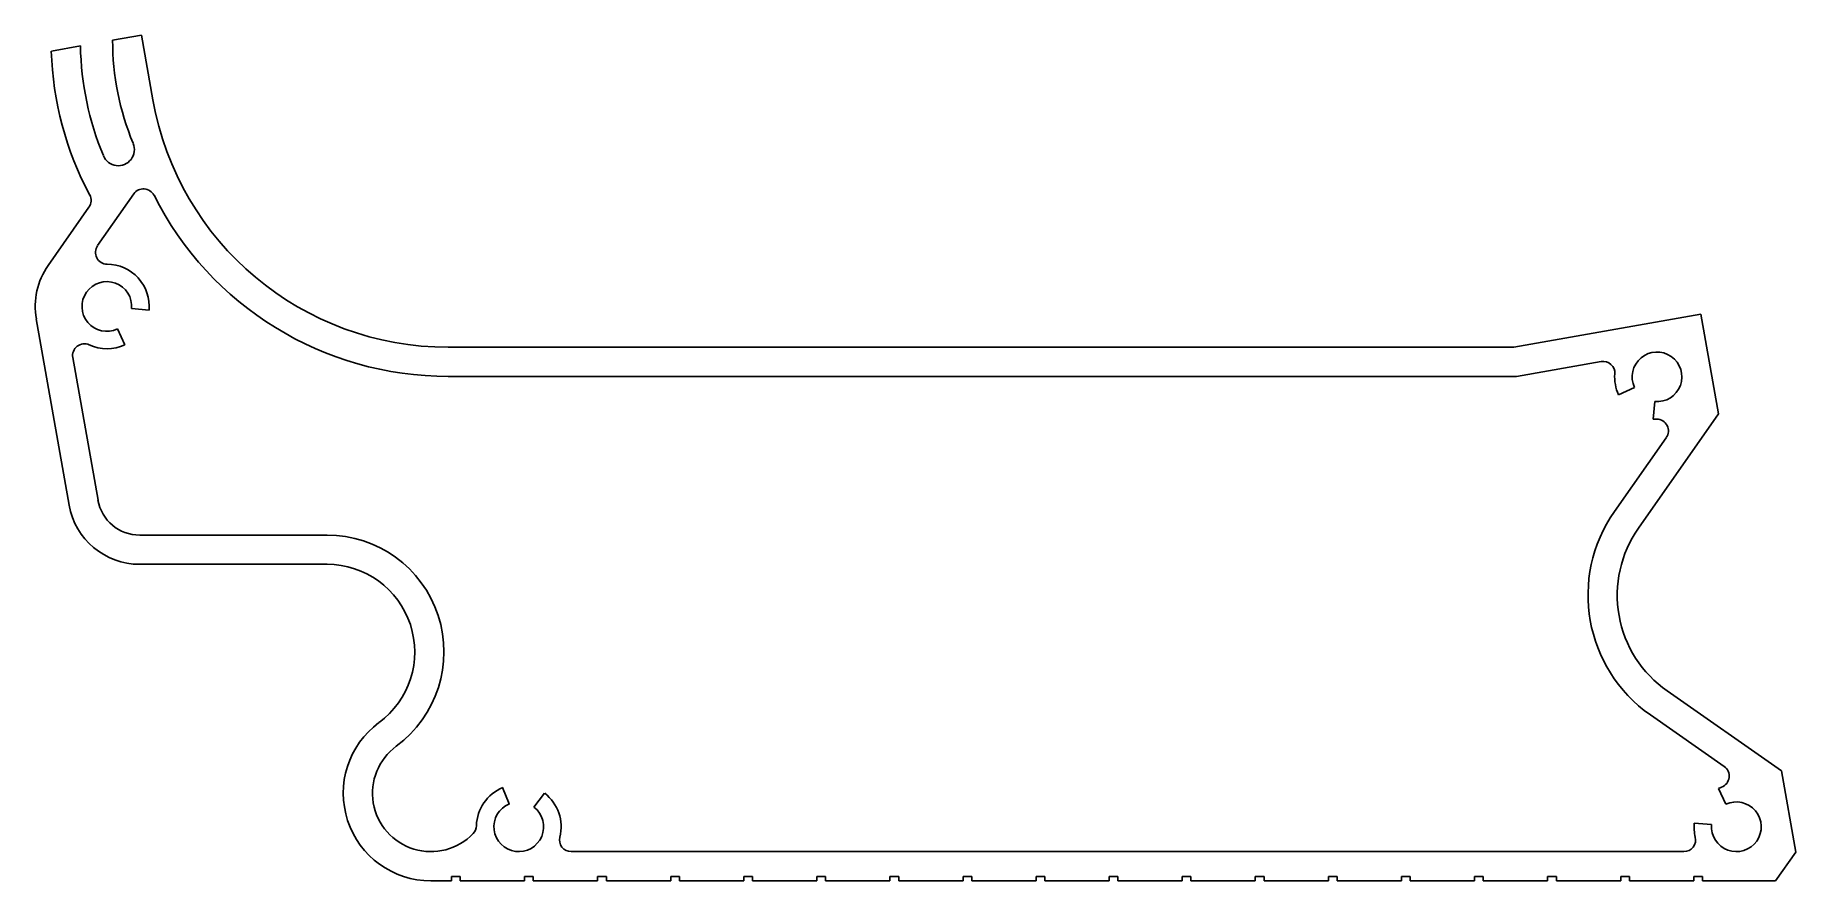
# Model space of a CAD drawing. Extents: x -76 to 76, y 8 to 82.
import ezdxf

# ---------------------------------------------------------------- set-up
doc = ezdxf.new("R2010")
doc.units = 0
doc.layers.get('0').update_dxf_attribs({"linetype": 'CONTINUOUS'})

msp = doc.modelspace()

# ---------------------------------------------------------------- linework, layer by layer
for p, q in [((-67.27, 81.83), (-69.77, 81.38)), ((-66.28, 76.21), (-67.27, 81.83)), ((-72.56, 80.89), (-75.09, 80.45)), ((-71.07, 63.53), (-67.92, 68.03)), ((-71.83, 66.87), (-75.37, 61.81)), ((-76.4, 57.16), (-73.54, 40.96)), ((-68.12, 58.06), (-66.6, 57.92)), ((68.24, 57.56), (51.98, 54.69)), ((69.76, 48.89), (68.24, 57.56)), ((-68.72, 54.91), (-69.36, 56.29)), ((-71.04, 41.4), (-73.23, 53.79)), ((51.98, 54.69), (-40.61, 54.69)), ((-40.61, 52.15), (52.2, 52.15)), ((52.2, 52.15), (59.56, 53.45)), ((61.09, 50.56), (62.47, 51.2)), ((64.24, 49.97), (64.1, 48.45)), ((62.81, 38.96), (69.76, 48.89)), ((65.22, 46.83), (60.73, 40.42)), ((-51.14, 38.36), (-67.42, 38.36)), ((-67.42, 35.82), (-51.14, 35.82)), ((75.24, 17.86), (65.31, 24.81)), ((63.85, 22.73), (70.26, 18.24)), ((76.48, 10.8), (75.24, 17.86)), ((-35.3, 15), (-35.88, 16.41)), ((-32.23, 15.92), (-33.16, 14.71)), ((69.77, 16.34), (70.41, 14.96)), ((69.17, 13.19), (67.65, 13.32)), ((66.76, 10.84), (-29.92, 10.84)), ((74.73, 8.3), (76.48, 10.8)), ((-42.11, 8.3), (-40.33, 8.3)), ((-40.33, 8.3), (-40.33, 8.68)), ((-40.33, 8.68), (-39.57, 8.68)), ((-39.57, 8.68), (-39.57, 8.3)), ((-39.57, 8.3), (-33.98, 8.3)), ((-33.98, 8.3), (-33.98, 8.68)), ((-33.98, 8.68), (-33.22, 8.68)), ((-33.22, 8.68), (-33.22, 8.3)), ((-33.22, 8.3), (-27.63, 8.3)), ((-27.63, 8.3), (-27.63, 8.68)), ((-27.63, 8.68), (-26.87, 8.68)), ((-26.87, 8.68), (-26.87, 8.3)), ((-26.87, 8.3), (-21.28, 8.3)), ((-21.28, 8.3), (-21.28, 8.68)), ((-21.28, 8.68), (-20.52, 8.68)), ((-20.52, 8.68), (-20.52, 8.3)), ((-20.52, 8.3), (-14.93, 8.3)), ((-14.93, 8.3), (-14.93, 8.68)), ((-14.93, 8.68), (-14.17, 8.68)), ((-14.17, 8.68), (-14.17, 8.3)), ((-14.17, 8.3), (-8.58, 8.3)), ((-8.58, 8.3), (-8.58, 8.68)), ((-8.58, 8.68), (-7.82, 8.68)), ((-7.82, 8.68), (-7.82, 8.3)), ((-7.82, 8.3), (-2.23, 8.3)), ((-2.23, 8.3), (-2.23, 8.68)), ((-2.23, 8.68), (-1.47, 8.68)), ((-1.47, 8.68), (-1.47, 8.3)), ((-1.47, 8.3), (4.12, 8.3)), ((4.12, 8.3), (4.12, 8.68)), ((4.12, 8.68), (4.88, 8.68)), ((4.88, 8.68), (4.88, 8.3)), ((4.88, 8.3), (10.47, 8.3)), ((10.47, 8.3), (10.47, 8.68)), ((10.47, 8.68), (11.23, 8.68)), ((11.23, 8.68), (11.23, 8.3)), ((11.23, 8.3), (16.82, 8.3)), ((16.82, 8.3), (16.82, 8.68)), ((16.82, 8.68), (17.58, 8.68)), ((17.58, 8.68), (17.58, 8.3)), ((17.58, 8.3), (23.17, 8.3)), ((23.17, 8.3), (23.17, 8.68)), ((23.17, 8.68), (23.93, 8.68)), ((23.93, 8.68), (23.93, 8.3)), ((23.93, 8.3), (29.52, 8.3)), ((29.52, 8.3), (29.52, 8.68)), ((29.52, 8.68), (30.28, 8.68)), ((30.28, 8.68), (30.28, 8.3)), ((30.28, 8.3), (35.87, 8.3)), ((35.87, 8.3), (35.87, 8.68)), ((35.87, 8.68), (36.63, 8.68)), ((36.63, 8.68), (36.63, 8.3)), ((36.63, 8.3), (42.22, 8.3)), ((42.22, 8.3), (42.22, 8.68)), ((42.22, 8.68), (42.98, 8.68)), ((42.98, 8.68), (42.98, 8.3)), ((42.98, 8.3), (48.57, 8.3)), ((48.57, 8.3), (48.57, 8.68)), ((48.57, 8.68), (49.33, 8.68)), ((49.33, 8.68), (49.33, 8.3)), ((49.33, 8.3), (54.92, 8.3)), ((54.92, 8.3), (54.92, 8.68)), ((54.92, 8.68), (55.68, 8.68)), ((55.68, 8.68), (55.68, 8.3)), ((55.68, 8.3), (61.27, 8.3)), ((61.27, 8.3), (61.27, 8.68)), ((61.27, 8.68), (62.03, 8.68)), ((62.03, 8.68), (62.03, 8.3)), ((62.03, 8.3), (67.62, 8.3)), ((67.62, 8.3), (67.62, 8.68)), ((67.62, 8.68), (68.38, 8.68)), ((68.38, 8.68), (68.38, 8.3)), ((68.38, 8.3), (74.73, 8.3))]:
    msp.add_line(p, q)
for centre, radius, start, end in [((-46.53, 81.35), 23.24, 179.9046, 202.5812), ((-46.53, 81.35), 28.58, 181.8036, 207.9969), ((-46.53, 81.35), 26.04, 180.9976, 202.5812), ((-40.64, 80.73), 26.03, 190, 270.0796), ((-69.28, 71.88), 1.4, 202.5804, 22.5821), ((-72.66, 67.46), 1.02, 325.0033, 27.9969), ((-67.09, 67.45), 1.02, 26.6723, 145.0033), ((-40.64, 80.73), 28.57, 206.6723, 270.076), ((-70.24, 62.94), 1.02, 145.0033, 269.5808), ((-70.27, 58.24), 6.22, 145, 190), ((-70.27, 58.24), 3.68, 355, 89.5808), ((-70.27, 58.24), 2.16, 355, 295), ((-72.23, 53.97), 1.02, 65.4192, 190), ((-70.27, 58.24), 3.68, 245.4192, 295), ((64.42, 52.12), 2.16, 265, 205), ((59.74, 52.45), 1.02, 355.9195, 100), ((64.42, 52.12), 3.68, 175.9226, 205), ((64.42, 52.12), 3.68, 265, 269.58), ((64.39, 47.42), 1.02, 325, 89.5838), ((-67.42, 42.04), 3.68, 190, 270), ((-67.42, 42.04), 6.22, 190, 270), ((71.13, 33.13), 12.7, 145, 235), ((-51.14, 28.2), 10.16, 306.3433, 90.0005), ((71.13, 33.13), 10.16, 145.0008, 235.0013), ((-51.14, 28.2), 7.62, 306.3433, 90), ((-42.11, 15.92), 7.62, 126.3433, 270), ((-42.11, 15.92), 5.08, 126.3433, 316.2694), ((69.68, 17.41), 1.02, 290.4192, 55.0033), ((-34.48, 13), 3.68, 112.28, 178.6377), ((-34.48, 13), 3.68, 345.922, 52.28), ((71.32, 13), 3.68, 110.4192, 115), ((-34.48, 13), 2.16, 112.28, 52.28), ((71.32, 13), 2.16, 175, 115), ((-39.18, 13.11), 1.02, 316.2694, 358.6395), ((71.32, 13), 3.68, 175, 194.078), ((-29.92, 11.86), 1.02, 165.922, 270.0019), ((66.76, 11.86), 1.02, 270, 14.078)]:
    msp.add_arc(centre, radius, start, end)

doc.saveas('drawing.dxf')
